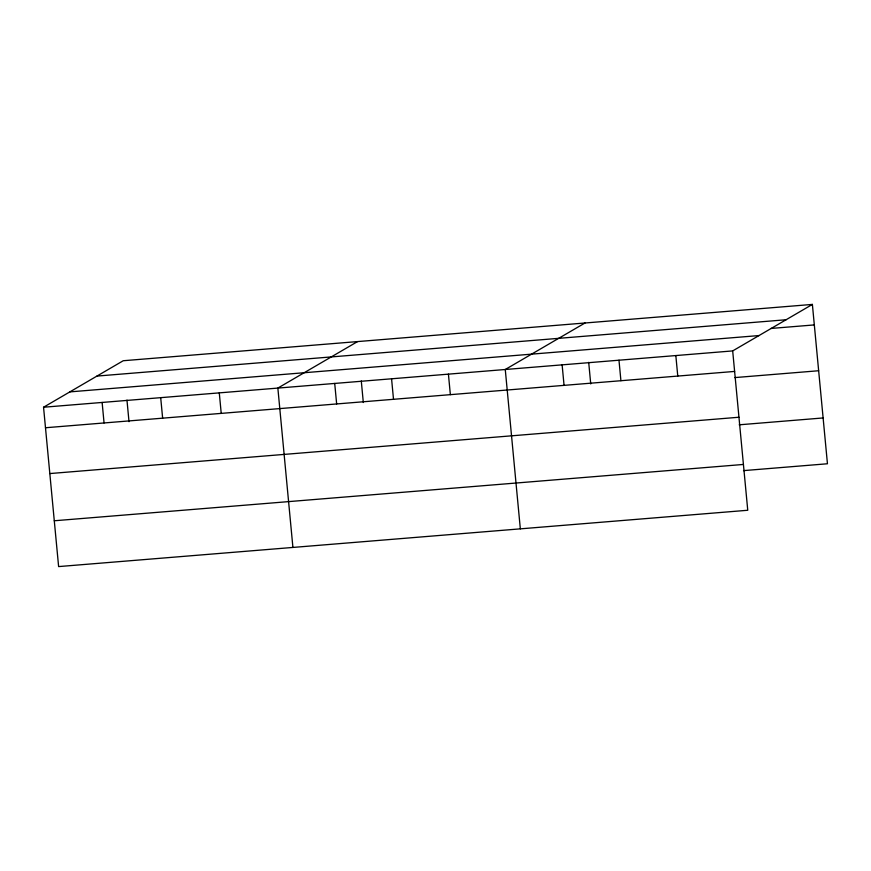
<?xml version="1.0" encoding="UTF-8"?>
<svg xmlns="http://www.w3.org/2000/svg" width="871" height="871" viewBox="0 0 871 871"><rect width="100%" height="100%" fill="white"/><g stroke="black" fill="none" stroke-linecap="round" stroke-linejoin="round"><path stroke-width="1.31" d="M812.382 304.415L732.685 350.915L747.754 510.264L58.618 566.586L43.55 407.236L123.247 360.736L812.382 304.415L827.45 463.764L743.518 470.623M357.556 341.584L277.86 388.085L292.917 547.445M584.974 322.999L505.267 369.5L520.335 528.849M96.953 376.076L786.088 319.755M771.009 328.454L814.331 324.916M69.854 391.885L758.989 335.564M43.55 407.236L732.685 350.915M45.488 427.748L734.623 371.427M734.732 377.6L818.653 370.741M49.821 473.563L738.956 417.242M739.196 424.808L823.117 417.949M54.285 520.771L743.42 464.45M675.831 355.564L677.769 376.065M618.976 360.213L620.914 380.714M588.698 362.369L590.734 383.937M562.122 364.851L564.06 385.363M448.423 374.149L450.361 394.661M391.569 378.798L393.507 399.299M361.28 380.954L363.316 402.522M334.714 383.436L336.652 403.948M219.285 392.875L221.223 413.387M160.7 397.666L162.637 418.167M126.97 400.105L129.006 421.673M102.125 402.446L104.063 422.958"/></g></svg>
